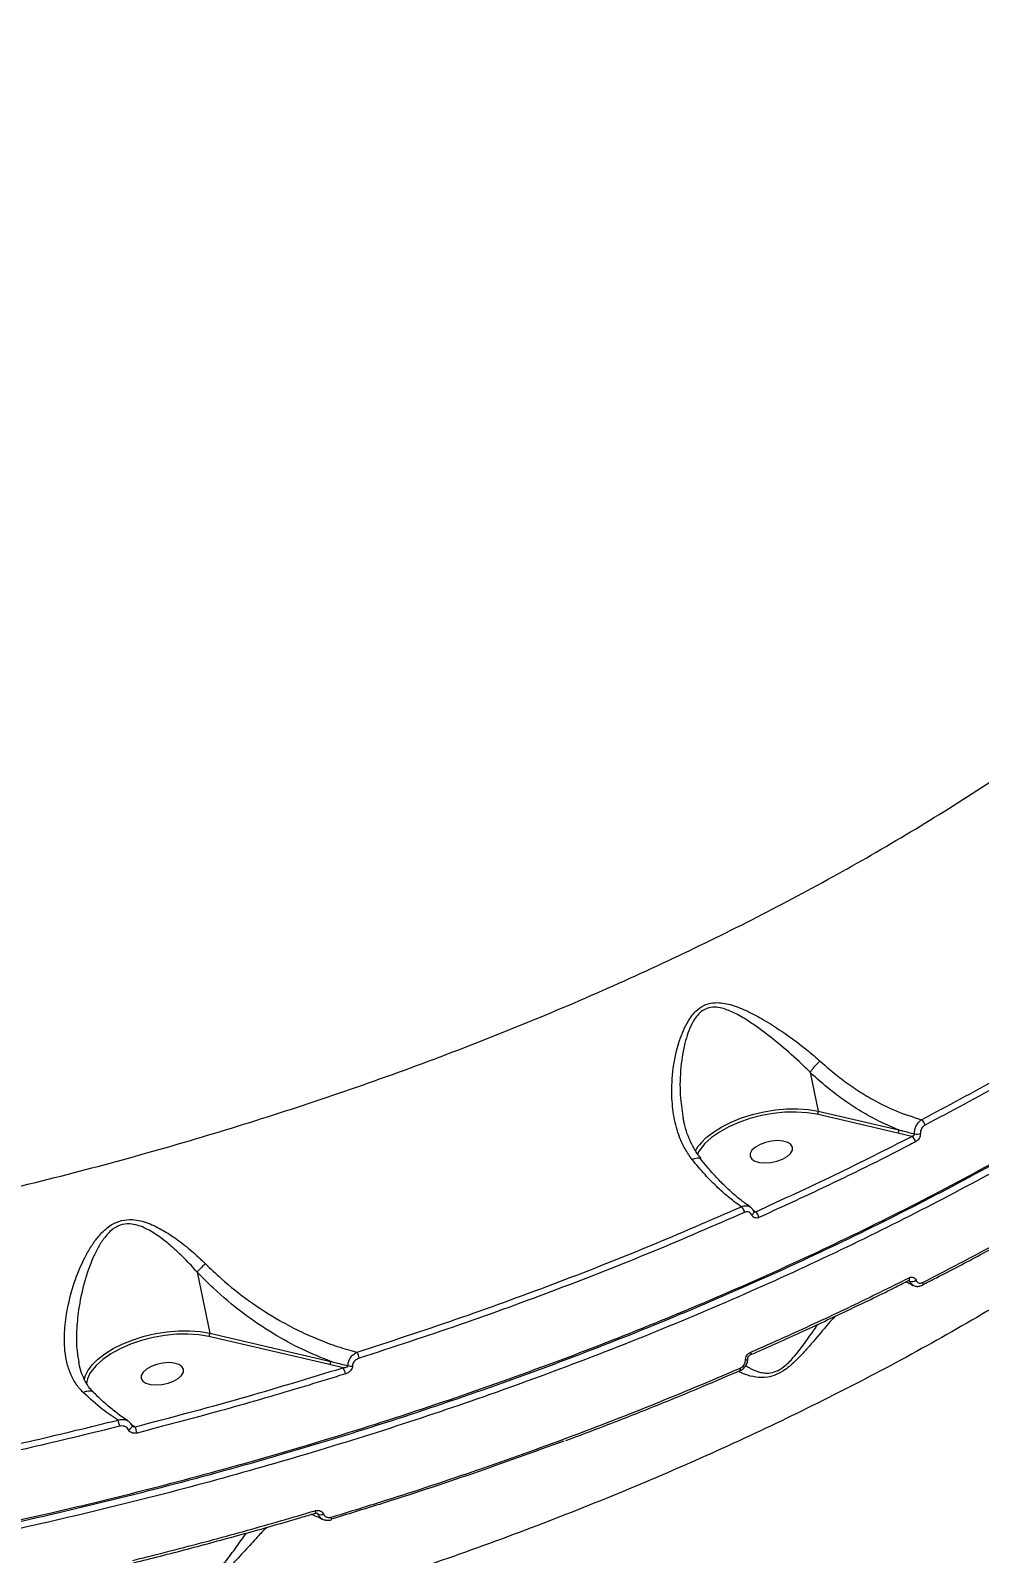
# Model space of a CAD drawing. Header units: millimetres. Extents: x -7720 to 6073, y -7402 to 5433.
# Drawn here: x 1367.8 to 1564.4, y -1005.5 to -689.9 of the extents above; entities that cross this region are included whole.
import ezdxf

# ---------------------------------------------------------------- set-up
doc = ezdxf.new("R2010")
doc.units = ezdxf.units.MM
for name, color, linetype in [('DIKOM_ОБЪЕКТ', 7, 'Continuous'), ('DIKOM_РАЗМЕР_ЗОНА', 7, 'Continuous'), ('DIKOM_РАЗМЕР_ОБЪЕКТА', 7, 'Continuous')]:
    doc.layers.add(name, color=color, linetype=linetype)
doc.styles.add('style1', font='arial.ttf', dxfattribs={"width": 0.8})
doc.dimstyles.new('1-50', dxfattribs={"dimtxt": 300, "dimasz": 200, "dimexe": 100, "dimexo": 0, "dimgap": 100, "dimtad": 1, "dimtxsty": 'style1', "dimcen": 200, "dimclrd": 7, "dimclre": 7, "dimclrt": 7, "dimadec": 1, "dimazin": 2, "dimtfac": 1, "dimtmove": 0, "dimatfit": 2, "dimfxl": 0, "dimlwd": 25, "dimlwe": 18, "dimarcsym": 0})

# ---------------------------------------------------------------- blocks, each defined once
blk = doc.blocks.new('*D0')
at = {"layer": 'Defpoints', "color": 0, "transparency": 16777216}
for p in [(-1165.04, 3934.07), (-6387.82, -4153.36), (1392.52, -4153.36)]:
    blk.add_point(p, dxfattribs=at)
at = {"layer": 'DIKOM_РАЗМЕР_ОБЪЕКТА', "color": 7, "lineweight": 18, "transparency": 16777216}
for p, q in [((-1165.04, 3934.07), (-6487.82, 3934.07)), ((1392.52, -4153.36), (-6487.82, -4153.36))]:
    blk.add_line(p, q, dxfattribs=at)
at = {"layer": 'DIKOM_РАЗМЕР_ОБЪЕКТА', "color": 7, "lineweight": 25, "transparency": 16777216}
blk.add_line((-6387.82, 3734.07), (-6387.82, -3953.36), dxfattribs=at)
at = {"layer": 'DIKOM_РАЗМЕР_ОБЪЕКТА', "color": 7, "transparency": 16777216}
for points in [[(-6421.16, 3734.07), (-6354.49, 3734.07), (-6387.82, 3934.07)], [(-6421.16, -3953.36), (-6354.49, -3953.36), (-6387.82, -4153.36)]]:
    blk.add_solid(points, dxfattribs=at)
at = {"layer": 'DIKOM_РАЗМЕР_ОБЪЕКТА', "color": 7, "transparency": 16777216, "insert": (-6640.99, -109.65), "char_height": 300, "attachment_point": 5, "rotation": 90, "style": 'style1'}
blk.add_mtext('8100', dxfattribs=at)
blk = doc.blocks.new('*D1')
at = {"layer": 'Defpoints', "color": 0, "transparency": 16777216}
for p in [(-3938.71, 77.29), (4572.68, -275.21), (4572.68, -6577.9)]:
    blk.add_point(p, dxfattribs=at)
at = {"layer": 'DIKOM_РАЗМЕР_ОБЪЕКТА', "color": 7, "lineweight": 18, "transparency": 16777216}
for p, q in [((-3938.71, 77.29), (-3938.71, -6677.9)), ((4572.68, -275.21), (4572.68, -6677.9))]:
    blk.add_line(p, q, dxfattribs=at)
at = {"layer": 'DIKOM_РАЗМЕР_ОБЪЕКТА', "color": 7, "lineweight": 25, "transparency": 16777216}
blk.add_line((-3738.71, -6577.9), (4372.68, -6577.9), dxfattribs=at)
at = {"layer": 'DIKOM_РАЗМЕР_ОБЪЕКТА', "color": 7, "transparency": 16777216}
for points in [[(-3738.71, -6544.56), (-3738.71, -6611.23), (-3938.71, -6577.9)], [(4372.68, -6544.56), (4372.68, -6611.23), (4572.68, -6577.9)]]:
    blk.add_solid(points, dxfattribs=at)
at = {"layer": 'DIKOM_РАЗМЕР_ОБЪЕКТА', "color": 7, "transparency": 16777216, "insert": (316.98, -6324.72), "char_height": 300, "attachment_point": 5, "style": 'style1'}
blk.add_mtext('8500', dxfattribs=at)
blk = doc.blocks.new('*D2')
at = {"layer": 'Defpoints', "color": 0, "transparency": 16777216}
for p in [(-2365.16, 5433.02), (-7269.56, -6016.09), (1800.96, -6016.09)]:
    blk.add_point(p, dxfattribs=at)
at = {"layer": 'DIKOM_РАЗМЕР_ЗОНА', "color": 7, "lineweight": 18, "transparency": 16777216}
for p, q in [((-2365.16, 5433.02), (-7369.56, 5433.02)), ((1800.96, -6016.09), (-7369.56, -6016.09))]:
    blk.add_line(p, q, dxfattribs=at)
at = {"layer": 'DIKOM_РАЗМЕР_ЗОНА', "color": 7, "lineweight": 25, "transparency": 16777216}
blk.add_line((-7269.56, 5233.02), (-7269.56, -5816.09), dxfattribs=at)
at = {"layer": 'DIKOM_РАЗМЕР_ЗОНА', "color": 7, "transparency": 16777216}
for points in [[(-7302.9, 5233.02), (-7236.23, 5233.02), (-7269.56, 5433.02)], [(-7302.9, -5816.09), (-7236.23, -5816.09), (-7269.56, -6016.09)]]:
    blk.add_solid(points, dxfattribs=at)
at = {"layer": 'DIKOM_РАЗМЕР_ЗОНА', "color": 7, "transparency": 16777216, "insert": (-7522.73, -291.53), "char_height": 300, "attachment_point": 5, "rotation": 90, "style": 'style1'}
blk.add_mtext('11500', dxfattribs=at)
blk = doc.blocks.new('*D3')
at = {"layer": 'Defpoints', "color": 0, "transparency": 16777216}
for p in [(-5938.71, -432.44), (6072.68, -1006.94), (6072.68, -7302.44)]:
    blk.add_point(p, dxfattribs=at)
at = {"layer": 'DIKOM_РАЗМЕР_ЗОНА', "color": 7, "lineweight": 18, "transparency": 16777216}
for p, q in [((-5938.71, -432.44), (-5938.71, -7402.44)), ((6072.68, -1006.94), (6072.68, -7402.44))]:
    blk.add_line(p, q, dxfattribs=at)
at = {"layer": 'DIKOM_РАЗМЕР_ЗОНА', "color": 7, "lineweight": 25, "transparency": 16777216}
blk.add_line((-5738.71, -7302.44), (5872.68, -7302.44), dxfattribs=at)
at = {"layer": 'DIKOM_РАЗМЕР_ЗОНА', "color": 7, "transparency": 16777216}
for points in [[(-5738.71, -7269.1), (-5738.71, -7335.77), (-5938.71, -7302.44)], [(5872.68, -7269.1), (5872.68, -7335.77), (6072.68, -7302.44)]]:
    blk.add_solid(points, dxfattribs=at)
at = {"layer": 'DIKOM_РАЗМЕР_ЗОНА', "color": 7, "transparency": 16777216, "insert": (66.98, -7049.26), "char_height": 300, "attachment_point": 5, "style": 'style1'}
blk.add_mtext('12000', dxfattribs=at)

msp = doc.modelspace()

# ---------------------------------------------------------------- linework, layer by layer
at = {"layer": 'DIKOM_ОБЪЕКТ', "color": 7, "linetype": 'Continuous', "lineweight": 15}
for p, q in [((1529.31, -905.798), (1530.954, -913.797)), ((1547.499, -918.373), (1530.743, -914.467)), ((1530.954, -913.797), (1547.713, -917.703)), ((1550.408, -919.034), (1547.499, -918.373)), ((1506.21, -922.274), (1505.95, -922.793)), ((1517.456, -934.287), (1518.042, -934.65)), ((1402.306, -947.164), (1404.906, -959.817)), ((1549.903, -949.016), (1549.731, -948.912)), ((1552.57, -949.871), (1552.534, -949.885)), ((1429.762, -966.33), (1404.692, -960.486)), ((1404.906, -959.817), (1429.976, -965.66)), ((1516.417, -965.02), (1516.416, -965.011)), ((1432.556, -966.968), (1429.762, -966.33)), ((1514.728, -967.632), (1514.698, -967.641)), ((1388.588, -978.65), (1389.476, -979.199))]:
    msp.add_line(p, q, dxfattribs=at)
at = {"layer": 'DIKOM_ОБЪЕКТ', "color": 7, "linetype": 'Continuous', "lineweight": 15, "flags": 128}
for points in [[(1530.743, -914.467), (1528.686, -914.133), (1526.452, -913.992), (1524.094, -914.049), (1521.668, -914.303), (1519.232, -914.746), (1516.845, -915.369), (1514.565, -916.156), (1512.445, -917.089), (1510.537, -918.145), (1508.886, -919.299), (1507.532, -920.523), (1506.508, -921.788), (1506.21, -922.274)], [(1506.709, -920.375), (1507.784, -919.303), (1509.271, -918.141), (1511.016, -917.058), (1512.979, -916.077), (1515.119, -915.219), (1517.389, -914.503), (1519.741, -913.944), (1522.124, -913.554), (1524.487, -913.342), (1526.779, -913.312), (1528.95, -913.465), (1530.954, -913.797)], [(1522.59, -919.911), (1521.346, -920.005), (1520.095, -920.279), (1518.939, -920.711), (1517.973, -921.266), (1517.273, -921.899), (1516.898, -922.558), (1516.877, -923.191), (1517.211, -923.746), (1517.875, -924.178), (1518.814, -924.452), (1519.952, -924.546), (1521.197, -924.452), (1522.447, -924.178), (1523.603, -923.746), (1524.569, -923.191), (1525.269, -922.558), (1525.644, -921.899), (1525.666, -921.266), (1525.331, -920.711), (1524.667, -920.279), (1523.728, -920.005), (1522.59, -919.911)], [(1517.222, -935.317), (1517.375, -935.208), (1517.501, -935.091), (1517.596, -934.968), (1517.656, -934.846), (1517.679, -934.73), (1517.662, -934.623), (1517.659, -934.615)], [(1549.844, -948.339), (1549.867, -948.499), (1549.867, -948.64), (1549.845, -948.757), (1549.802, -948.847), (1549.738, -948.904), (1549.721, -948.913)], [(1552.684, -949.303), (1552.705, -949.458), (1552.706, -949.595), (1552.686, -949.711), (1552.645, -949.801), (1552.586, -949.861), (1552.57, -949.871)], [(1404.692, -960.486), (1402.641, -960.138), (1400.408, -959.986), (1398.047, -960.032), (1395.614, -960.275), (1393.169, -960.711), (1390.77, -961.328), (1388.475, -962.112), (1386.34, -963.043), (1384.417, -964.099), (1382.752, -965.254), (1381.384, -966.481), (1380.348, -967.751), (1380.033, -968.263)], [(1380.556, -966.337), (1381.644, -965.259), (1383.146, -964.095), (1384.905, -963.011), (1386.883, -962.031), (1389.037, -961.175), (1391.32, -960.464), (1393.683, -959.911), (1396.075, -959.529), (1398.444, -959.326), (1400.738, -959.307), (1402.908, -959.472), (1404.906, -959.817)], [(1515.9, -965.428), (1516.034, -965.384), (1516.151, -965.332), (1516.25, -965.273), (1516.328, -965.208), (1516.382, -965.14), (1516.411, -965.07), (1516.417, -965.02)], [(1517.009, -963.747), (1517.033, -963.906), (1517.037, -964.045), (1517.023, -964.159), (1516.989, -964.244), (1516.938, -964.296), (1516.92, -964.305)], [(1396.412, -965.901), (1395.167, -965.995), (1393.916, -966.269), (1392.761, -966.701), (1391.794, -967.256), (1391.095, -967.889), (1390.719, -968.549), (1390.698, -969.182), (1391.033, -969.737), (1391.697, -970.169), (1392.635, -970.443), (1393.773, -970.537), (1395.018, -970.443), (1396.269, -970.169), (1397.424, -969.737), (1398.391, -969.182), (1399.09, -968.549), (1399.466, -967.889), (1399.487, -967.256), (1399.152, -966.701), (1398.489, -966.269), (1397.55, -965.995), (1396.412, -965.901)], [(1514.808, -967.078), (1514.832, -967.232), (1514.838, -967.367), (1514.826, -967.479), (1514.796, -967.564), (1514.75, -967.619), (1514.728, -967.632)], [(1388.068, -979.806), (1388.284, -979.698), (1388.476, -979.571), (1388.633, -979.431), (1388.746, -979.287), (1388.808, -979.148), (1388.815, -979.021), (1388.8, -978.969)], [(1426.752, -996.603), (1426.781, -996.761), (1426.798, -996.896), (1426.803, -997.003), (1426.797, -997.079), (1426.778, -997.12), (1426.764, -997.126)]]:
    msp.add_lwpolyline(points, dxfattribs=at)
at = {"layer": 'DIKOM_ОБЪЕКТ', "color": 7, "linetype": 'Continuous', "lineweight": 15}
for centre, radius, start, end in [((1546.998, -917.843), 0.728, 313.37925, 11.12401), ((1551.304, -917.096), 1.873, 11.46079, 53.69313), ((1513.034, -926.024), 8.481, 138.22961, 151.8719), ((1549.344, -920.547), 1.85, 11.04703, 54.88438), ((1551.46, -916.354), 2.205, 257.04047, 288.53215), ((1513.529, -935.215), 2.233, 11.13715, 46.12438), ((1516.608, -936.247), 2.146, 10.77751, 48.06518), ((1550.413, -947.736), 1.379, 248.26976, 308.0832), ((1404.192, -959.957), 0.728, 313.37843, 11.13408), ((1431.863, -965.785), 4.112, 11.07789, 29.69038), ((1385.684, -971.159), 7.04, 136.75932, 166.21106), ((1384.337, -970.811), 5.002, 149.37964, 175.22291), ((1429.262, -965.801), 0.728, 313.37082, 11.13244), ((1428.962, -969.019), 4.138, 10.86404, 29.71064), ((1434.143, -964.566), 2.054, 253.93094, 279.70898), ((1376.914, -980.974), 9.527, 11.34576, 19.32666), ((1381.497, -982.153), 8.508, 11.21155, 20.31663), ((1427.832, -996.123), 1.303, 249.48734, 298.15181), ((1429.468, -998.204), 0.697, 339.39348, 23.37983)]:
    msp.add_arc(centre, radius, start, end, dxfattribs=at)
for points, knots in [([(1249.269, -948.48), (1256.156, -947.833), (1269.936, -946.538), (1290.742, -943.843), (1311.772, -940.576), (1332.975, -936.667), (1354.277, -932.129), (1375.21, -927.058), (1395.71, -921.485), (1415.725, -915.45), (1435.58, -908.854), (1455.199, -901.697), (1474.506, -893.989), (1493.081, -885.898), (1510.876, -877.461), (1527.864, -868.719), (1544.317, -859.534), (1560.153, -849.917), (1575.3, -839.891), (1589.436, -829.672), (1602.533, -819.296), (1614.59, -808.807), (1625.794, -798.037), (1636.07, -787.013), (1645.359, -775.767), (1653.465, -764.535), (1660.387, -753.354), (1666.146, -742.26), (1670.831, -731.081), (1674.379, -719.851), (1676.756, -708.609), (1677.806, -698.373), (1677.912, -689.122), (1677.374, -683.626), (1677.105, -680.875)], [0, 0, 0, 0, 0.0311785, 0.0623809, 0.0935594, 0.1256442, 0.1577551, 0.18984, 0.2210202, 0.2522244, 0.2834046, 0.3154897, 0.3476011, 0.3796862, 0.410889, 0.442116, 0.4733188, 0.5054257, 0.5375585, 0.5696655, 0.6009197, 0.6321979, 0.6634522, 0.6956101, 0.7277939, 0.7599519, 0.7912842, 0.8226405, 0.8539729, 0.886209, 0.9184712, 0.9507073, 0.9753306, 1, 1, 1, 1]), ([(1189.076, -1018.548), (1193.395, -1018.519), (1205.029, -1018.442), (1224.271, -1017.766), (1246.801, -1016.359), (1269.754, -1014.267), (1293.06, -1011.479), (1316.647, -1007.987), (1339.994, -1003.866), (1363.027, -999.147), (1385.681, -993.87), (1408.324, -987.949), (1430.876, -981.378), (1453.253, -974.164), (1474.965, -966.465), (1495.951, -958.321), (1516.17, -949.776), (1535.951, -940.693), (1555.206, -931.079), (1573.852, -920.957), (1591.272, -910.671), (1607.466, -900.279), (1622.46, -889.836), (1636.696, -879.049), (1650.095, -867.937), (1662.595, -856.531), (1674.08, -844.922), (1684.493, -833.143), (1693.798, -821.23), (1702.013, -809.142), (1709.048, -796.917), (1714.901, -784.588), (1719.251, -772.449), (1721.685, -764.275), (1722.315, -760.236), (1722.338, -760.094)], [0, 0, 0, 0, 0.0185356, 0.0499377, 0.0813639, 0.1127659, 0.1450801, 0.1774207, 0.2097349, 0.2411369, 0.2725631, 0.3039652, 0.3362794, 0.3686198, 0.4009341, 0.4323361, 0.4637624, 0.4951644, 0.5274786, 0.5598191, 0.5921333, 0.6224048, 0.6526976, 0.6829691, 0.7140547, 0.7451637, 0.7762491, 0.8076513, 0.8390775, 0.8704797, 0.9027941, 0.9351346, 0.9674489, 0.998851, 1, 1, 1, 1]), ([(1721.497, -767.088), (1720.864, -769.416), (1719.158, -775.686), (1715.34, -785.983), (1709.75, -797.957), (1702.856, -810.066), (1694.651, -822.273), (1685.124, -834.536), (1674.489, -846.586), (1662.806, -858.386), (1650.16, -869.905), (1636.345, -881.333), (1621.359, -892.623), (1605.227, -903.733), (1588.304, -914.418), (1570.666, -924.652), (1552.405, -934.417), (1533.223, -943.874), (1513.147, -952.975), (1492.228, -961.68), (1471.175, -969.7), (1450.095, -977.044), (1429.084, -983.734), (1407.548, -989.967), (1385.535, -995.706), (1363.106, -1000.92), (1340.447, -1005.558), (1317.622, -1009.595), (1294.701, -1013.015), (1271.611, -1015.822), (1248.426, -1017.98), (1225.227, -1019.464), (1202.522, -1020.242), (1180.38, -1020.328), (1158.851, -1019.751), (1137.588, -1018.5), (1116.671, -1016.555), (1096.202, -1013.89), (1077.748, -1010.815), (1066.421, -1008.396), (1061.411, -1007.327)], [0, 0, 0, 0, 0.0156515, 0.0421674, 0.0687038, 0.0952198, 0.122506, 0.1498144, 0.1771005, 0.2036165, 0.230153, 0.2566689, 0.283955, 0.3112635, 0.3385496, 0.3650656, 0.391602, 0.418118, 0.4454041, 0.4727126, 0.4999987, 0.52556, 0.5511395, 0.5767008, 0.6029494, 0.6292179, 0.6554666, 0.6819826, 0.7085191, 0.7350351, 0.7623214, 0.7896299, 0.8169161, 0.8434321, 0.8699685, 0.8964846, 0.9237709, 0.9510793, 0.9783655, 1, 1, 1, 1]), ([(1673.672, -845.128), (1673.505, -845.317), (1669.967, -849.336), (1662.017, -857.081), (1649.818, -868.323), (1636.488, -879.377), (1622.249, -890.213), (1607.118, -900.779), (1590.939, -911.176), (1573.678, -921.366), (1555.346, -931.323), (1536.219, -940.894), (1516.39, -950.033), (1495.949, -958.698), (1474.956, -966.858), (1453.433, -974.488), (1431.428, -981.586), (1409.013, -988.136), (1386.292, -994.106), (1363.373, -999.47), (1341.778, -1003.903), (1321.586, -1007.525), (1302.828, -1010.465), (1284.088, -1012.977), (1265.192, -1015.08), (1246.176, -1016.75), (1227.085, -1017.958), (1208.16, -1018.727), (1195.747, -1018.836), (1189.544, -1018.891)], [0, 0, 0, 0, 0.0019425, 0.0413, 0.0807724, 0.1203034, 0.1598345, 0.1993068, 0.2386642, 0.2795277, 0.3205201, 0.3615779, 0.4026359, 0.4436281, 0.4844917, 0.5253551, 0.5663474, 0.6074053, 0.6484632, 0.6894555, 0.730319, 0.7634301, 0.7965756, 0.829721, 0.8628322, 0.8971052, 0.9314161, 0.965727, 1, 1, 1, 1]), ([(1662.959, -874.74), (1661.166, -877.028), (1656.461, -883.033), (1647.618, -892.661), (1636.585, -903.586), (1624.595, -914.24), (1611.77, -924.599), (1598.173, -934.637), (1583.586, -944.52), (1568.02, -954.205), (1551.504, -963.654), (1534.399, -972.661), (1516.776, -981.206), (1498.717, -989.28), (1479.934, -997.012), (1460.461, -1004.36), (1440.351, -1011.29), (1420.034, -1017.654), (1399.586, -1023.444), (1379.079, -1028.662), (1358.194, -1033.393), (1336.987, -1037.599), (1315.526, -1041.253), (1294.264, -1044.278), (1273.269, -1046.68), (1252.6, -1048.474), (1231.942, -1049.69), (1211.367, -1050.298), (1190.948, -1050.286), (1172.528, -1049.688), (1156.013, -1048.702), (1146.293, -1047.8), (1141.429, -1047.349)], [0, 0, 0, 0, 0.0213228, 0.0559646, 0.0906346, 0.1252762, 0.1589413, 0.1926322, 0.2262974, 0.2609395, 0.2956095, 0.3302517, 0.3639413, 0.3976567, 0.4313464, 0.4660119, 0.5007054, 0.535371, 0.569116, 0.6028868, 0.6366318, 0.6713525, 0.7061012, 0.7408219, 0.7746512, 0.8085064, 0.8423357, 0.8771408, 0.9119739, 0.9467791, 0.9733646, 1, 1, 1, 1]), ([(1552.413, -915.587), (1557.787, -912.718), (1568.537, -906.981), (1583.933, -897.979), (1598.74, -888.697), (1610.619, -880.689), (1617.435, -875.766), (1619.751, -874.093)], [0, 0, 0, 0, 0.2203106, 0.4406219, 0.6630838, 0.8855454, 1, 1, 1, 1]), ([(1620.626, -875.138), (1618.306, -876.814), (1611.518, -881.717), (1599.708, -889.682), (1584.926, -898.958), (1569.456, -908.014), (1558.578, -913.821), (1553.139, -916.724)], [0, 0, 0, 0, 0.1144538, 0.3347657, 0.5550753, 0.7775378, 1, 1, 1, 1]), ([(1504.856, -923.822), (1504.346, -923.111), (1503.326, -921.687), (1502.008, -918.773), (1501.009, -915.099), (1500.539, -910.266), (1500.81, -904.881), (1501.817, -900.308), (1503.025, -897.055), (1504.165, -894.821), (1505.688, -892.865), (1507.687, -891.629), (1510.045, -891.177), (1512.884, -891.664), (1516.069, -892.906), (1519.853, -894.929), (1524.175, -897.68), (1528.247, -900.72), (1530.55, -902.719), (1531.372, -903.432)], [0, 0, 0, 0, 0.0447757, 0.0895826, 0.1609587, 0.2324505, 0.3238546, 0.415211, 0.4505982, 0.4859292, 0.5329415, 0.5664218, 0.5998008, 0.6530929, 0.7108098, 0.7686691, 0.8592857, 0.9497918, 1, 1, 1, 1]), ([(1529.312, -905.778), (1529.309, -905.775), (1528.564, -905.024), (1526.408, -902.939), (1522.706, -899.677), (1518.773, -896.653), (1515.359, -894.349), (1512.942, -893.092), (1511.004, -892.437), (1509.503, -892.202), (1507.872, -892.417), (1506.116, -893.566), (1504.864, -895.466), (1503.962, -897.629), (1503.027, -900.866), (1502.344, -905.395), (1502.291, -910.719), (1502.809, -913.999), (1503.034, -915.427)], [0, 0, 0, 0, 0.0001925, 0.0611549, 0.1719958, 0.2829516, 0.352318, 0.4215008, 0.4520801, 0.4825546, 0.5190309, 0.5552977, 0.6081214, 0.649764, 0.6914903, 0.8027977, 0.9141816, 1, 1, 1, 1]), ([(1531.372, -903.432), (1531.353, -903.449), (1531.156, -903.625), (1530.749, -904.017), (1530.178, -904.634), (1529.657, -905.263), (1529.427, -905.606), (1529.312, -905.778)], [0, 0, 0, 0, 0.0262031, 0.2630921, 0.5087335, 0.7543587, 1, 1, 1, 1]), ([(1531.372, -903.432), (1532.707, -904.598), (1535.058, -906.653), (1538.619, -909.187), (1542.521, -911.596), (1547.167, -913.934), (1550.651, -915.032), (1552.413, -915.587)], [0, 0, 0, 0, 0.20226338, 0.35640736, 0.51199453, 0.75325294, 1, 1, 1, 1]), ([(1529.31, -905.798), (1529.31, -905.794), (1529.309, -905.787), (1529.31, -905.781), (1529.311, -905.778), (1529.312, -905.778)], [0, 0, 0, 0, 0.50215, 0.9161738, 1, 1, 1, 1]), ([(1547.713, -917.703), (1546.484, -917.195), (1544.013, -916.173), (1540.387, -914.209), (1536.872, -911.97), (1533.158, -909.25), (1530.698, -907.043), (1529.31, -905.798)], [0, 0, 0, 0, 0.194816, 0.3916443, 0.5750669, 0.7602141, 1, 1, 1, 1]), ([(1552.513, -949.842), (1553.514, -949.338), (1557.627, -947.269), (1564.669, -943.533), (1573.631, -938.636), (1582.392, -933.638), (1590.958, -928.552), (1599.321, -923.382), (1607.455, -918.128), (1613.73, -913.945), (1617.213, -911.491), (1618.139, -910.839)], [0, 0, 0, 0, 0.0418356, 0.1717659, 0.3018162, 0.4319588, 0.5621652, 0.6924055, 0.8226414, 0.9528448, 1, 1, 1, 1]), ([(1552.684, -949.303), (1558.549, -946.255), (1570.279, -940.159), (1587.037, -930.537), (1603.2, -920.607), (1613.309, -913.716), (1618.364, -910.271)], [0, 0, 0, 0, 0.24859604, 0.49719036, 0.74859464, 1, 1, 1, 1]), ([(1530.954, -913.797), (1530.961, -913.848), (1530.974, -913.95), (1530.949, -914.12), (1530.893, -914.279), (1530.824, -914.387), (1530.772, -914.443), (1530.75, -914.462), (1530.743, -914.467)], [0, 0, 0, 0, 0.214525, 0.4291949, 0.6438446, 0.8584927, 0.9550653, 1, 1, 1, 1]), ([(1506.721, -923.59), (1506.463, -923.276), (1505.73, -922.382), (1504.766, -920.681), (1503.837, -918.52), (1503.279, -916.745), (1503.096, -915.675), (1503.053, -915.426)], [0, 0, 0, 0, 0.13869407, 0.39526963, 0.65757231, 0.920124, 1, 1, 1, 1]), ([(1547.713, -917.703), (1547.974, -917.77), (1549.056, -918.047), (1550.141, -918.306), (1550.965, -918.503)], [0, 0, 0, 0, 0.2408282, 1, 1, 1, 1]), ([(1550.965, -918.503), (1550.964, -918.471), (1550.949, -918.187), (1551.013, -917.602), (1551.312, -916.788), (1551.794, -916.055), (1552.207, -915.742), (1552.413, -915.587)], [0, 0, 0, 0, 0.0300236, 0.2639378, 0.5066435, 0.754437, 1, 1, 1, 1]), ([(1553.139, -916.724), (1553, -916.813), (1552.723, -916.991), (1552.396, -917.42), (1552.192, -917.903), (1552.15, -918.254), (1552.159, -918.425), (1552.16, -918.445)], [0, 0, 0, 0, 0.2486574, 0.4975034, 0.738913, 0.9702902, 1, 1, 1, 1]), ([(1518.042, -934.65), (1523.554, -932.126), (1534.591, -927.071), (1545.132, -921.715), (1550.408, -919.034)], [0, 0, 0, 0, 0.49944809, 1, 1, 1, 1]), ([(1551.159, -920.193), (1550.627, -920.467), (1547.965, -921.84), (1541.33, -925.195), (1531.111, -930.183), (1522.849, -933.957), (1518.716, -935.845)], [0, 0, 0, 0, 0.0507691, 0.2538529, 0.6266988, 1, 1, 1, 1]), ([(1550.408, -919.034), (1550.482, -919.011), (1550.626, -918.965), (1550.806, -918.839), (1550.921, -918.696), (1550.963, -918.578), (1550.965, -918.52), (1550.965, -918.503)], [0, 0, 0, 0, 0.2735491, 0.5342455, 0.768856, 0.9340925, 1, 1, 1, 1]), ([(1552.16, -918.445), (1552.155, -918.624), (1552.144, -918.972), (1551.917, -919.486), (1551.586, -919.922), (1551.301, -920.102), (1551.159, -920.193)], [0, 0, 0, 0, 0.2592198, 0.5021395, 0.7511413, 1, 1, 1, 1]), ([(1504.856, -923.822), (1504.894, -923.804), (1505.064, -923.721), (1505.459, -923.565), (1505.982, -923.466), (1506.404, -923.514), (1506.521, -923.668), (1506.561, -923.721)], [0, 0, 0, 0, 0.0509309, 0.2255677, 0.5323593, 0.8391806, 1, 1, 1, 1]), ([(1515.077, -933.605), (1515.047, -933.585), (1514.245, -933.049), (1512.636, -931.855), (1510.145, -929.663), (1507.53, -927.024), (1505.751, -924.894), (1504.856, -923.822)], [0, 0, 0, 0, 0.0089021, 0.2417823, 0.4772774, 0.736823, 1, 1, 1, 1]), ([(1516.892, -933.609), (1516.527, -933.366), (1515.554, -932.717), (1513.893, -931.375), (1511.939, -929.621), (1509.95, -927.605), (1508.165, -925.635), (1507.059, -924.256), (1506.613, -923.7)], [0, 0, 0, 0, 0.1124976, 0.3002671, 0.4896159, 0.6800364, 0.870988, 1, 1, 1, 1]), ([(1435.436, -963.748), (1442.289, -961.514), (1455.994, -957.045), (1476.114, -949.706), (1495.906, -941.949), (1508.686, -936.386), (1515.077, -933.605)], [0, 0, 0, 0, 0.2485949, 0.4971909, 0.7485965, 1, 1, 1, 1]), ([(1515.077, -933.605), (1515.125, -933.584), (1515.41, -933.459), (1515.945, -933.36), (1516.522, -933.421), (1516.774, -933.612), (1516.85, -933.67)], [0, 0, 0, 0, 0.0765157, 0.4561925, 0.8357348, 1, 1, 1, 1]), ([(1517.647, -934.621), (1517.633, -934.575), (1517.538, -934.26), (1517.28, -933.896), (1516.958, -933.731), (1516.883, -933.692)], [0, 0, 0, 0, 0.1150404, 0.7952228, 1, 1, 1, 1]), ([(1378.716, -972.127), (1378.647, -972.06), (1378.026, -971.451), (1377.006, -970.15), (1375.904, -967.992), (1375.177, -965.533), (1374.743, -962.405), (1374.794, -958.623), (1375.515, -953.863), (1376.949, -948.683), (1378.856, -944.321), (1380.727, -941.196), (1382.349, -939.104), (1384.286, -937.379), (1386.593, -936.357), (1389.263, -936.154), (1392.214, -936.934), (1395.279, -938.448), (1398.271, -940.443), (1401.219, -942.752), (1403.08, -944.528), (1404.01, -945.416)], [0, 0, 0, 0, 0.0056285, 0.0508109, 0.0960126, 0.1438692, 0.1917627, 0.2633134, 0.3349755, 0.4270895, 0.519181, 0.5590182, 0.5987819, 0.643818, 0.6799263, 0.7160694, 0.7691213, 0.8237193, 0.8784532, 0.9392285, 1, 1, 1, 1]), ([(1402.307, -947.156), (1402.306, -947.154), (1401.482, -946.21), (1399.774, -944.366), (1397.14, -941.902), (1394.468, -939.74), (1391.762, -938.066), (1389.151, -937.103), (1386.771, -937.183), (1384.755, -938.164), (1383.135, -939.869), (1381.808, -941.931), (1380.285, -945.073), (1378.779, -949.43), (1377.713, -954.594), (1377.246, -959.33), (1377.282, -963.027), (1377.656, -965.153), (1377.796, -965.95)], [0, 0, 0, 0, 0.00009697, 0.07314767, 0.14619989, 0.21057101, 0.27475931, 0.33413159, 0.3729433, 0.41164143, 0.46171287, 0.50797568, 0.55433987, 0.66496179, 0.77562731, 0.86202323, 0.94829695, 1, 1, 1, 1]), ([(1515.72, -934.783), (1509.387, -937.54), (1496.722, -943.053), (1476.97, -950.807), (1456.736, -958.198), (1442.845, -962.729), (1435.899, -964.995)], [0, 0, 0, 0, 0.2485943, 0.4971904, 0.7485953, 1, 1, 1, 1]), ([(1517.222, -935.317), (1517.156, -935.191), (1517.024, -934.939), (1516.673, -934.713), (1516.255, -934.636), (1515.923, -934.698), (1515.749, -934.771), (1515.72, -934.783)], [0, 0, 0, 0, 0.2376769, 0.4755078, 0.7137332, 0.9519857, 1, 1, 1, 1]), ([(1518.716, -935.845), (1518.687, -935.858), (1518.514, -935.932), (1518.183, -935.994), (1517.769, -935.918), (1517.419, -935.693), (1517.288, -935.442), (1517.222, -935.317)], [0, 0, 0, 0, 0.04887538, 0.287056, 0.52493717, 0.76254997, 1, 1, 1, 1]), ([(1517.666, -934.631), (1517.667, -934.633), (1517.67, -934.637), (1517.663, -934.617), (1517.659, -934.606)], [0, 0, 0, 0, 0.4003351, 1, 1, 1, 1]), ([(1517.664, -934.622), (1517.68, -934.634), (1517.734, -934.675), (1517.857, -934.692), (1517.971, -934.677), (1518.032, -934.654), (1518.042, -934.65)], [0, 0, 0, 0, 0.15994307, 0.54036315, 0.92160825, 1, 1, 1, 1]), ([(1404.01, -945.416), (1403.975, -945.448), (1403.729, -945.673), (1403.274, -946.109), (1402.703, -946.695), (1402.439, -947.002), (1402.307, -947.156)], [0, 0, 0, 0, 0.0544867, 0.3767255, 0.6883506, 1, 1, 1, 1]), ([(1404.01, -945.416), (1405.083, -946.45), (1408.005, -949.268), (1413.183, -953.331), (1418.647, -956.833), (1423.414, -959.355), (1427.404, -961.145), (1431.427, -962.654), (1434.1, -963.384), (1435.436, -963.748)], [0, 0, 0, 0, 0.1128016, 0.3073756, 0.5062339, 0.6280292, 0.7498286, 0.8749146, 1, 1, 1, 1]), ([(1402.306, -947.164), (1402.306, -947.163), (1402.306, -947.16), (1402.306, -947.157), (1402.307, -947.156), (1402.307, -947.156)], [0, 0, 0, 0, 0.4537043, 0.8122629, 1, 1, 1, 1]), ([(1429.976, -965.66), (1428.004, -964.876), (1424.031, -963.295), (1417.904, -959.925), (1411.688, -955.712), (1406.409, -951.334), (1403.397, -948.273), (1402.306, -947.164)], [0, 0, 0, 0, 0.2061855, 0.4154248, 0.6401065, 0.8695989, 1, 1, 1, 1]), ([(1516.918, -964.298), (1517.356, -964.109), (1521.116, -962.492), (1528.061, -959.337), (1537.716, -954.822), (1544.932, -951.336), (1548.872, -949.329), (1549.715, -948.9)], [0, 0, 0, 0, 0.0387578, 0.3321938, 0.6262609, 0.9200781, 1, 1, 1, 1]), ([(1517.009, -963.747), (1517.58, -963.497), (1520.435, -962.244), (1527.431, -959.114), (1537.878, -954.269), (1545.854, -950.316), (1549.844, -948.339)], [0, 0, 0, 0, 0.0507686, 0.2538535, 0.6266999, 1, 1, 1, 1]), ([(1549.178, -949.172), (1549.296, -949.219), (1549.748, -949.401), (1550.255, -949.702), (1550.631, -949.925)], [0, 0, 0, 0, 0.2594841, 1, 1, 1, 1]), ([(1549.728, -948.913), (1549.747, -948.903), (1549.801, -948.875), (1549.831, -948.878), (1549.825, -948.877), (1549.824, -948.876)], [0, 0, 0, 0, 0.2927053, 0.8316506, 1, 1, 1, 1]), ([(1549.903, -949.016), (1549.885, -948.974), (1549.861, -948.917), (1549.815, -948.889), (1549.804, -948.882)], [0, 0, 0, 0, 0.75083166, 1, 1, 1, 1]), ([(1549.844, -948.339), (1549.872, -948.326), (1550.037, -948.247), (1550.352, -948.175), (1550.746, -948.238), (1551.077, -948.451), (1551.201, -948.698), (1551.263, -948.821)], [0, 0, 0, 0, 0.0489414, 0.2870735, 0.5249838, 0.7625637, 1, 1, 1, 1]), ([(1550.625, -949.84), (1550.498, -949.769), (1550.177, -949.59), (1550.006, -949.232), (1549.903, -949.016)], [0, 0, 0, 0, 0.3977182, 1, 1, 1, 1]), ([(1551.263, -948.821), (1551.326, -948.945), (1551.45, -949.192), (1551.783, -949.406), (1552.178, -949.47), (1552.492, -949.396), (1552.656, -949.317), (1552.684, -949.303)], [0, 0, 0, 0, 0.2377435, 0.4755362, 0.7137467, 0.9520411, 1, 1, 1, 1]), ([(1550.63, -949.831), (1550.722, -949.897), (1551.02, -950.107), (1551.656, -950.143), (1552.233, -950.066), (1552.504, -949.885), (1552.559, -949.849)], [0, 0, 0, 0, 0.1663203, 0.538135, 0.9070802, 1, 1, 1, 1]), ([(1534.514, -956.296), (1534.061, -956.792), (1532.466, -958.536), (1530.307, -961.158), (1528.054, -963.748), (1526.303, -965.603), (1524.38, -967.309), (1522.296, -968.492), (1520.154, -969.079), (1517.946, -968.981), (1515.919, -968.445), (1514.881, -967.944), (1514.404, -967.713)], [0, 0, 0, 0, 0.07695984, 0.27034386, 0.34525684, 0.42004176, 0.5195607, 0.59043527, 0.66109191, 0.77389974, 0.89608352, 1, 1, 1, 1]), ([(1515.986, -966.503), (1516.197, -966.656), (1516.909, -967.174), (1518.153, -967.717), (1519.585, -968.062), (1520.801, -968.119), (1522.27, -967.803), (1524.11, -966.706), (1525.741, -965.042), (1527.203, -963.231), (1528.936, -960.85), (1530.149, -959.132), (1530.984, -957.947)], [0, 0, 0, 0, 0.06352825, 0.21361433, 0.27995677, 0.34606669, 0.42519962, 0.50388053, 0.61847586, 0.70881698, 0.79934199, 1, 1, 1, 1]), ([(1433.574, -966.54), (1433.588, -966.288), (1433.617, -965.795), (1433.962, -965.028), (1434.514, -964.329), (1435.061, -963.928), (1435.383, -963.773), (1435.436, -963.748)], [0, 0, 0, 0, 0.223403, 0.4376621, 0.684972, 0.948847, 1, 1, 1, 1]), ([(1435.899, -964.995), (1435.663, -965.093), (1435.248, -965.265), (1434.801, -965.696), (1434.531, -966.14), (1434.503, -966.44), (1434.489, -966.591)], [0, 0, 0, 0, 0.3292405, 0.579804, 0.7886072, 1, 1, 1, 1]), ([(1514.723, -967.621), (1514.772, -967.603), (1515.093, -967.488), (1515.624, -967.068), (1516.168, -966.33), (1516.436, -965.592), (1516.395, -965.157), (1516.382, -965.021)], [0, 0, 0, 0, 0.0481304, 0.3170499, 0.592759, 0.8722219, 1, 1, 1, 1]), ([(1514.808, -967.078), (1514.96, -966.997), (1515.262, -966.834), (1515.622, -966.426), (1515.852, -965.96), (1515.907, -965.616), (1515.9, -965.447), (1515.9, -965.428)], [0, 0, 0, 0, 0.248714, 0.497535, 0.7389635, 0.9703181, 1, 1, 1, 1]), ([(1515.9, -965.428), (1515.91, -965.251), (1515.931, -964.91), (1516.185, -964.413), (1516.549, -963.997), (1516.855, -963.83), (1517.009, -963.747)], [0, 0, 0, 0, 0.2592227, 0.5021721, 0.7511615, 1, 1, 1, 1]), ([(1516.419, -965.012), (1516.418, -964.998), (1516.415, -964.96), (1516.436, -964.843), (1516.497, -964.701), (1516.594, -964.554), (1516.724, -964.422), (1516.848, -964.335), (1516.908, -964.313), (1516.923, -964.308)], [0, 0, 0, 0, 0.0967788, 0.2580279, 0.4041922, 0.5574479, 0.7379534, 0.9316861, 1, 1, 1, 1]), ([(1380.797, -972.003), (1380.554, -971.758), (1379.912, -971.111), (1379.095, -969.799), (1378.346, -968.087), (1377.923, -966.783), (1377.803, -966.02), (1377.793, -965.951)], [0, 0, 0, 0, 0.1611875, 0.4259992, 0.6972927, 0.9724008, 1, 1, 1, 1]), ([(1389.476, -979.199), (1396.72, -977.297), (1411.229, -973.487), (1425.44, -969.143), (1432.556, -966.968)], [0, 0, 0, 0, 0.4992724, 1, 1, 1, 1]), ([(1433.026, -968.239), (1432.4, -968.435), (1429.268, -969.413), (1420.578, -972.061), (1406.849, -976.046), (1395.515, -979.013), (1389.842, -980.499)], [0, 0, 0, 0, 0.0441433, 0.2207212, 0.6100162, 1, 1, 1, 1]), ([(1429.976, -965.66), (1430.237, -965.726), (1431.434, -966.029), (1432.635, -966.316), (1433.574, -966.54)], [0, 0, 0, 0, 0.2174656, 1, 1, 1, 1]), ([(1430.108, -997.927), (1433.468, -996.899), (1443.296, -993.893), (1459.369, -988.587), (1478.225, -981.852), (1496.775, -974.717), (1508.797, -969.625), (1514.808, -967.078)], [0, 0, 0, 0, 0.1144547, 0.3347648, 0.555076, 0.7775383, 1, 1, 1, 1]), ([(1432.556, -966.968), (1432.708, -966.954), (1432.973, -966.929), (1433.29, -966.827), (1433.472, -966.716), (1433.555, -966.617), (1433.569, -966.563), (1433.574, -966.54)], [0, 0, 0, 0, 0.3755837, 0.6517128, 0.8444414, 0.9349484, 1, 1, 1, 1]), ([(1434.489, -966.591), (1434.474, -966.749), (1434.443, -967.064), (1434.153, -967.53), (1433.708, -967.941), (1433.291, -968.153), (1433.053, -968.231), (1433.026, -968.239)], [0, 0, 0, 0, 0.2147997, 0.4259372, 0.681711, 0.9641454, 1, 1, 1, 1]), ([(1478.684, -982.053), (1481.379, -981.046), (1487.555, -978.737), (1497.056, -974.98), (1506.374, -971.177), (1512.189, -968.669), (1514.678, -967.596)], [0, 0, 0, 0, 0.2198021, 0.5037122, 0.7875381, 1, 1, 1, 1]), ([(1378.716, -972.127), (1378.752, -972.106), (1378.989, -971.969), (1379.466, -971.772), (1380.083, -971.702), (1380.545, -971.802), (1380.697, -971.992), (1380.745, -972.052)], [0, 0, 0, 0, 0.0461471, 0.29601683, 0.58324242, 0.87046173, 1, 1, 1, 1]), ([(1385.905, -977.821), (1384.825, -977.103), (1382.464, -975.534), (1380.034, -973.325), (1378.716, -972.127)], [0, 0, 0, 0, 0.4574515, 1, 1, 1, 1]), ([(1387.961, -977.971), (1387.551, -977.707), (1386.483, -977.021), (1384.68, -975.616), (1382.687, -973.911), (1381.371, -972.612), (1380.765, -972.014)], [0, 0, 0, 0, 0.1788902, 0.466332, 0.7542296, 1, 1, 1, 1]), ([(1316.312, -992.308), (1322.127, -991.31), (1333.756, -989.315), (1351.191, -985.847), (1368.601, -982.065), (1380.137, -979.235), (1385.905, -977.821)], [0, 0, 0, 0, 0.2490969, 0.4981946, 0.7490975, 1, 1, 1, 1]), ([(1385.905, -977.821), (1385.988, -977.795), (1386.347, -977.683), (1386.979, -977.644), (1387.601, -977.761), (1387.862, -977.959), (1387.933, -978.012)], [0, 0, 0, 0, 0.1156193, 0.5029617, 0.8661436, 1, 1, 1, 1]), ([(1388.789, -978.972), (1388.78, -978.942), (1388.693, -978.661), (1388.411, -978.301), (1388.068, -978.097), (1387.952, -978.028)], [0, 0, 0, 0, 0.0743883, 0.6868224, 1, 1, 1, 1]), ([(1386.256, -979.099), (1380.516, -980.507), (1369.037, -983.323), (1351.63, -987.11), (1334.115, -990.597), (1322.374, -992.613), (1316.504, -993.62)], [0, 0, 0, 0, 0.2490976, 0.4981938, 0.7490969, 1, 1, 1, 1]), ([(1388.068, -979.806), (1387.994, -979.679), (1387.847, -979.425), (1387.451, -979.167), (1386.966, -979.028), (1386.547, -979.034), (1386.31, -979.087), (1386.256, -979.099)], [0, 0, 0, 0, 0.2211172, 0.4418724, 0.6745366, 0.9251413, 1, 1, 1, 1]), ([(1389.842, -980.499), (1389.79, -980.511), (1389.56, -980.563), (1389.152, -980.571), (1388.676, -980.437), (1388.285, -980.183), (1388.14, -979.932), (1388.068, -979.806)], [0, 0, 0, 0, 0.073335, 0.3225212, 0.5550465, 0.7773717, 1, 1, 1, 1]), ([(1388.882, -979.043), (1388.863, -979.032), (1388.809, -978.998), (1388.803, -978.98), (1388.8, -978.968), (1388.8, -978.968)], [0, 0, 0, 0, 0.33674101, 0.98051367, 1, 1, 1, 1]), ([(1388.883, -979.041), (1388.901, -979.054), (1388.982, -979.111), (1389.163, -979.165), (1389.344, -979.197), (1389.451, -979.198), (1389.476, -979.199)], [0, 0, 0, 0, 0.1039603, 0.4653905, 0.8772126, 1, 1, 1, 1]), ([(1478.271, -982.156), (1471.987, -984.439), (1459.42, -989.007), (1443.242, -994.326), (1433.375, -997.346), (1430.023, -998.372)], [0, 0, 0, 0, 0.39769419, 0.7953895, 1, 1, 1, 1]), ([(1389.002, -1006.891), (1389.647, -1006.73), (1392.873, -1005.928), (1400.817, -1003.895), (1412.79, -1000.682), (1422.096, -997.963), (1426.752, -996.603)], [0, 0, 0, 0, 0.0507677, 0.2538484, 0.6266946, 1, 1, 1, 1]), ([(1389.061, -1007.395), (1389.554, -1007.276), (1393.781, -1006.251), (1401.696, -1004.185), (1412.782, -1001.177), (1421.14, -998.812), (1425.77, -997.413), (1426.76, -997.114)], [0, 0, 0, 0, 0.0388029, 0.3322385, 0.6263005, 0.9201057, 1, 1, 1, 1]), ([(1426.752, -996.603), (1426.81, -996.588), (1427.034, -996.529), (1427.429, -996.514), (1427.882, -996.64), (1428.25, -996.893), (1428.381, -997.146), (1428.447, -997.272)], [0, 0, 0, 0, 0.0825897, 0.3217177, 0.5513078, 0.7756372, 1, 1, 1, 1]), ([(1426.768, -997.131), (1426.805, -997.12), (1426.907, -997.088), (1427.05, -997.092), (1427.157, -997.12), (1427.178, -997.136), (1427.186, -997.142)], [0, 0, 0, 0, 0.1861744, 0.5087587, 0.8262168, 1, 1, 1, 1]), ([(1427.376, -997.343), (1427.331, -997.316), (1427.197, -997.233), (1427.063, -997.153), (1426.973, -997.098)], [0, 0, 0, 0, 0.3291901, 1, 1, 1, 1]), ([(1416.704, -1000.034), (1416.066, -1000.69), (1414.7, -1002.096), (1412.246, -1004.832), (1409.621, -1007.68), (1407.293, -1009.979), (1405.38, -1011.519), (1403.648, -1012.61), (1401.449, -1013.446), (1399.22, -1013.587), (1397.316, -1013.338), (1394.858, -1012.727), (1391.932, -1011.625), (1389.333, -1010.392), (1388.159, -1009.804), (1387.813, -1009.63)], [0, 0, 0, 0, 0.10268718, 0.22000847, 0.33728472, 0.42435054, 0.46931021, 0.51406236, 0.56566514, 0.6254331, 0.66906858, 0.71282866, 0.83143662, 0.9503501, 1, 1, 1, 1]), ([(1425.978, -997.349), (1426.232, -997.433), (1426.931, -997.666), (1427.72, -998.085), (1428.223, -998.351)], [0, 0, 0, 0, 0.3628972, 1, 1, 1, 1]), ([(1427.376, -997.343), (1427.354, -997.304), (1427.329, -997.259), (1427.264, -997.191), (1427.221, -997.166), (1427.185, -997.144)], [0, 0, 0, 0, 0.4945818, 0.5702688, 1, 1, 1, 1]), ([(1428.191, -998.257), (1428.029, -998.159), (1427.668, -997.94), (1427.48, -997.556), (1427.376, -997.343)], [0, 0, 0, 0, 0.4461373, 1, 1, 1, 1]), ([(1428.197, -998.246), (1428.272, -998.298), (1428.565, -998.502), (1429.215, -998.58), (1429.811, -998.581), (1430.093, -998.449), (1430.118, -998.437)], [0, 0, 0, 0, 0.1395219, 0.5428146, 0.9603378, 1, 1, 1, 1]), ([(1428.447, -997.272), (1428.511, -997.397), (1428.641, -997.646), (1429.003, -997.896), (1429.447, -998.018), (1429.833, -998.001), (1430.051, -997.942), (1430.108, -997.927)], [0, 0, 0, 0, 0.2256326, 0.4513383, 0.6801809, 0.9175914, 1, 1, 1, 1]), ([(1388.868, -1007.429), (1389.315, -1007.753), (1390.495, -1008.608), (1392.953, -1010.242), (1395.561, -1011.634), (1397.756, -1012.46), (1399.263, -1012.808), (1400.564, -1012.84), (1401.829, -1012.621), (1402.64, -1012.321), (1403.738, -1011.723), (1404.788, -1010.952), (1406.392, -1009.386), (1408.328, -1007.027), (1410.487, -1004.063), (1411.822, -1002.169), (1412.479, -1001.238)], [0, 0, 0, 0, 0.0808807, 0.2135083, 0.3457816, 0.3923738, 0.4387894, 0.48516, 0.4993426, 0.5410858, 0.5510054, 0.5979233, 0.6451594, 0.740612, 0.8723678, 1, 1, 1, 1])]:
    msp.add_open_spline(points, degree=3, knots=knots, dxfattribs=at)

# ---------------------------------------------------------------- dimensions: what is measured, and where the dimension line sits
at = {"layer": 'DIKOM_РАЗМЕР_ЗОНА'}
dim = msp.add_linear_dim(base=(-7269.562, -6016.09), p1=(-2365.162, 5433.022), p2=(1800.959, -6016.09), angle=90, text='11500', dimstyle='1-50', dxfattribs=at)
dim.commit()
dim.dimension.update_dxf_attribs({"geometry": '*D2', "text_midpoint": (-7269.562, -291.534), "dimtype": 160})
dim = msp.add_linear_dim(base=(6072.676, -7302.437), p1=(-5938.714, -432.437), p2=(6072.676, -1006.937), text='12000', dimstyle='1-50', dxfattribs=at)
dim.commit()
dim.dimension.update_dxf_attribs({"geometry": '*D3', "text_midpoint": (66.981, -7302.437), "dimtype": 160})
at = {"layer": 'DIKOM_РАЗМЕР_ОБЪЕКТА'}
dim = msp.add_linear_dim(base=(-6387.822, -4153.364), p1=(-1165.044, 3934.068), p2=(1392.523, -4153.364), angle=90, text='8100', dimstyle='1-50', dxfattribs=at)
dim.commit()
dim.dimension.update_dxf_attribs({"geometry": '*D0', "text_midpoint": (-6387.822, -109.648), "dimtype": 160})
dim = msp.add_linear_dim(base=(4572.676, -6577.897), p1=(-3938.714, 77.288), p2=(4572.676, -275.211), text='8500', dimstyle='1-50', dxfattribs=at)
dim.commit()
dim.dimension.update_dxf_attribs({"geometry": '*D1', "text_midpoint": (316.981, -6577.897), "dimtype": 160})

doc.saveas('drawing.dxf')
